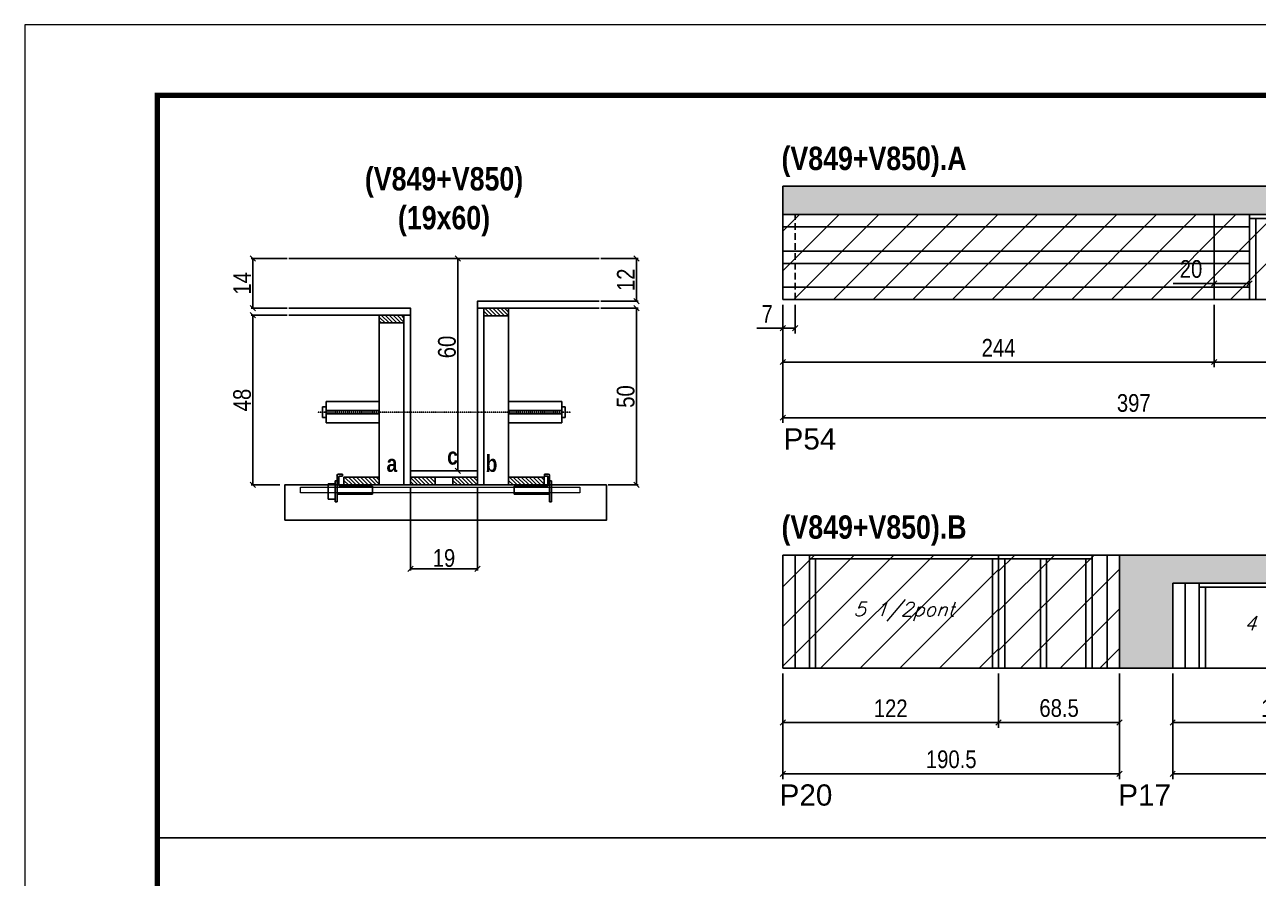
# Model space of a CAD drawing. Extents: x 3309 to 9590, y -2522 to 14608.
# Drawn here: x 3309 to 4007, y 7234 to 7716 of the extents above; entities that cross this region are included whole.
import ezdxf

# ---------------------------------------------------------------- set-up
doc = ezdxf.new("R2010")
doc.units = 0
doc.linetypes.add('DASHED', pattern=[0.75, 0.5, -0.25])
doc.linetypes.add('HIDDEN', pattern=[0.375, 0.25, -0.125])
for name, color, linetype in [('5', 5, 'Continuous'), ('barrote', 251, 'Continuous'), ('COTA', 241, 'Continuous'), ('detalhes', 4, 'Continuous'), ('NOMENCLATURA', 7, 'Continuous'), ('Painéis', 200, 'Continuous'), ('presilha', 1, 'Continuous'), ('SARR_2.2x10', 60, 'Continuous'), ('SARR_2.2x7', 40, 'Continuous'), ('SARR_3.5x7', 81, 'Continuous'), ('TENSOR', 3, 'Continuous'), ('texto', 7, 'Continuous')]:
    doc.layers.add(name, color=color, linetype=linetype)
for name, color, linetype, lineweight in [('CONCRETO', 251, 'Continuous', 25), ('Folhas', 255, 'Continuous', 9), ('Hachura', 251, 'Continuous', 9), ('SARRAFO DE PRESSAO', 251, 'DASHED', 9), ('SCO-___-LAJ', 2, 'Continuous', 0)]:
    doc.layers.add(name, color=color, linetype=linetype, lineweight=lineweight)
doc.styles.add('COTA TECNICA', font='techl___.ttf', dxfattribs={"height": 10})
doc.styles.add('COTA TECNICA 2X', font='techl___.ttf', dxfattribs={"height": 10})
doc.styles.add('Romans', font='romans.shx')
doc.styles.get("Standard").update_dxf_attribs({"font": 'arial.ttf'})
doc.styles.add('TECNICA', font='techb___.ttf', dxfattribs={"height": 10})
doc.dimstyles.new('PAINEL', dxfattribs={"dimtxt": 10, "dimasz": 3, "dimexe": 3, "dimexo": 3, "dimgap": 3, "dimtad": 1, "dimdec": 1, "dimzin": 12, "dimdsep": 46, "dimtxsty": 'COTA TECNICA', "dimblk1": 'OBLIQUE', "dimblk2": 'OBLIQUE', "dimsah": 1, "dimcen": 0.9, "dimclrd": 4, "dimclre": 4, "dimclrt": 240, "dimadec": 1, "dimazin": 3, "dimtfac": 1, "dimtdec": 1, "dimtmove": 0, "dimatfit": 3, "dimfxl": 1, "dimtolj": 1, "dimtzin": 12, "dimarcsym": 0})
doc.dimstyles.new('SECAO', dxfattribs={"dimscale": 0.333333, "dimtxt": 5, "dimasz": 9, "dimexe": 3, "dimexo": 3, "dimgap": 3, "dimtad": 1, "dimdec": 1, "dimlfac": 0.5, "dimzin": 12, "dimdsep": 46, "dimtxsty": 'COTA TECNICA 2X', "dimblk1": 'OBLIQUE', "dimblk2": 'OBLIQUE', "dimsah": 1, "dimcen": 0.9, "dimclrd": 4, "dimclre": 4, "dimclrt": 240, "dimadec": 1, "dimazin": 3, "dimtfac": 1, "dimtdec": 1, "dimtmove": 0, "dimatfit": 3, "dimfxl": 1, "dimtolj": 1, "dimtzin": 12, "dimarcsym": 0})
pattern_1 = [(135, (36763.051, -116056.026), (-1.122532015, -1.122532015), [])]

# ---------------------------------------------------------------- blocks, each defined once
blk = doc.blocks.new('9999999999')
at = {"layer": 'Folhas'}
blk.add_lwpolyline([(98138.98, 34190.21), (99623.98, 34190.21), (99623.98, 35240.21), (98138.98, 35240.21)], close=True, dxfattribs=at)
at = {"layer": 'Folhas', "color": 30, "const_width": 3}
blk.add_lwpolyline([(98213.98, 34230.21), (99583.98, 34230.21), (99583.98, 35200.21), (98213.98, 35200.21)], close=True, dxfattribs=at)
blk = doc.blocks.new('_Oblique')
at = {"color": 0, "linetype": 'ByBlock', "lineweight": -2}
blk.add_line((-0.5, -0.5), (0.5, 0.5), dxfattribs=at)
blk = doc.blocks.new('*D2213')
at = {"layer": 'COTA', "color": 4, "lineweight": -2, "transparency": 16777216}
for p, q in [((3527.51, 7455.14), (3527.51, 7407.67)), ((3565.51, 7455.14), (3565.51, 7407.67)), ((3565.51, 7408.67), (3527.51, 7408.67))]:
    blk.add_line(p, q, dxfattribs=at)
at = {"layer": 'Defpoints', "color": 0, "transparency": 16777216}
for p in [(3527.51, 7456.14), (3565.51, 7456.14), (3527.51, 7408.67)]:
    blk.add_point(p, dxfattribs=at)
at = {"layer": 'COTA', "color": 4, "lineweight": -2, "transparency": 16777216, "xscale": 3, "yscale": 3, "zscale": 3, "rotation": 180}
blk.add_blockref('_Oblique', (3527.51, 7408.67), dxfattribs=at)
at = {"layer": 'COTA', "color": 4, "lineweight": -2, "transparency": 16777216, "xscale": 3, "yscale": 3, "zscale": 3}
blk.add_blockref('_Oblique', (3565.51, 7408.67), dxfattribs=at)
at = {"layer": 'COTA', "color": 240, "transparency": 16777216, "insert": (3546.51, 7414.76), "char_height": 10, "attachment_point": 5, "style": 'COTA TECNICA 2X'}
blk.add_mtext('\\A1;19', dxfattribs=at)
blk = doc.blocks.new('PRESILHA METÁLICA 1')
at = {"layer": 'presilha'}
for p, q in [((12, 21), (8.6, 21)), ((12, 21), (12, 19.5)), ((0, 13), (6, 13)), ((0, 13), (0, 0)), ((6, 15.5), (7.5, 15.5)), ((6, -2.5), (6, 15.5)), ((6, 13), (6, 0)), ((7.5, 10.6), (7.5, 19.9)), ((7.5, 15.5), (7.5, -2.5)), ((9, 11.6), (9, 18.9)), ((12, 19.5), (9.6, 19.5)), ((37.5, 11), (9.6, 11)), ((37.5, 11), (37.5, 4.1)), ((6, 0), (0, 0)), ((37.5, 4.1), (7.5, 4.1)), ((7.5, -2.5), (6, -2.5))]:
    blk.add_line(p, q, dxfattribs=at)
for centre, radius, start, end in [((8.6, 19.9), 1.14, 90, 180), ((9.6, 18.9), 0.57, 90, 180), ((9.6, 11.6), 0.57, 180, 270)]:
    blk.add_arc(centre, radius, start, end, dxfattribs=at)
blk = doc.blocks.new('PRESILHA METÁLICA 2')
at = {"layer": 'presilha'}
for p, q in [((-5.2, 23.5), (-5.2, 22)), ((-5.2, 23.5), (-1.9, 23.5)), ((-5.2, 22), (-2.8, 22)), ((-2.2, 14.1), (-2.2, 21.4)), ((-0.8, 14.6), (-0.8, 22.4)), ((-30.8, 13.5), (-30.8, 6.6)), ((-30.8, 13.5), (-2.8, 13.5)), ((0.8, 18), (-0.8, 18)), ((-0.8, 18), (-0.8, 0)), ((0.8, 0), (0.8, 18)), ((-30.8, 6.6), (-0.8, 6.6)), ((-0.8, 0), (0.8, 0))]:
    blk.add_line(p, q, dxfattribs=at)
for centre, radius, start, end in [((-2.8, 21.4), 0.57, 0, 90), ((-1.9, 22.4), 1.14, 0, 90), ((-2.8, 14.1), 0.57, 270, 0)]:
    blk.add_arc(centre, radius, start, end, dxfattribs=at)
blk = doc.blocks.new('*D2214')
at = {"layer": 'COTA', "color": 4, "lineweight": -2, "transparency": 16777216}
for p, q in [((3457.81, 7552.14), (3437.47, 7552.14)), ((3438.47, 7552.14), (3438.47, 7456.14)), ((3453.7, 7456.14), (3437.47, 7456.14))]:
    blk.add_line(p, q, dxfattribs=at)
at = {"layer": 'Defpoints', "color": 0, "transparency": 16777216}
for p in [(3458.81, 7552.14), (3438.47, 7456.14), (3454.7, 7456.14)]:
    blk.add_point(p, dxfattribs=at)
at = {"layer": 'COTA', "color": 4, "lineweight": -2, "transparency": 16777216, "xscale": 3, "yscale": 3, "zscale": 3}
for p, rotation in [((3438.47, 7552.14), 90), ((3438.47, 7456.14), 270)]:
    blk.add_blockref('_Oblique', p, dxfattribs=dict(at, rotation=rotation))
at = {"layer": 'COTA', "color": 240, "transparency": 16777216, "insert": (3432.37, 7504.14), "char_height": 10, "attachment_point": 5, "rotation": 90, "style": 'COTA TECNICA 2X'}
blk.add_mtext('\\A1;48', dxfattribs=at)
blk = doc.blocks.new('*D2215')
at = {"layer": 'COTA', "color": 4, "lineweight": -2, "transparency": 16777216}
for p, q in [((3635.21, 7556.14), (3656.43, 7556.14)), ((3655.43, 7556.14), (3655.43, 7456.14)), ((3639.33, 7456.14), (3656.43, 7456.14))]:
    blk.add_line(p, q, dxfattribs=at)
at = {"layer": 'Defpoints', "color": 0, "transparency": 16777216}
for p in [(3634.21, 7556.14), (3638.33, 7456.14), (3655.43, 7456.14)]:
    blk.add_point(p, dxfattribs=at)
at = {"layer": 'COTA', "color": 4, "lineweight": -2, "transparency": 16777216, "xscale": 3, "yscale": 3, "zscale": 3}
for p, rotation in [((3655.43, 7556.14), 90), ((3655.43, 7456.14), 270)]:
    blk.add_blockref('_Oblique', p, dxfattribs=dict(at, rotation=rotation))
at = {"layer": 'COTA', "color": 240, "transparency": 16777216, "insert": (3649.32, 7506.14), "char_height": 10, "attachment_point": 5, "rotation": 90, "style": 'COTA TECNICA 2X'}
blk.add_mtext('\\A1;50', dxfattribs=at)
blk = doc.blocks.new('*D2216')
at = {"layer": 'COTA', "color": 4, "lineweight": -2, "transparency": 16777216}
for p, q in [((3564.51, 7584.14), (3553.34, 7584.14)), ((3554.34, 7464.14), (3554.34, 7584.14)), ((3564.51, 7464.14), (3553.34, 7464.14))]:
    blk.add_line(p, q, dxfattribs=at)
at = {"layer": 'Defpoints', "color": 0, "transparency": 16777216}
for p in [(3554.34, 7584.14), (3565.51, 7584.14), (3565.51, 7464.14)]:
    blk.add_point(p, dxfattribs=at)
at = {"layer": 'COTA', "color": 4, "lineweight": -2, "transparency": 16777216, "xscale": 3, "yscale": 3, "zscale": 3}
for p, rotation in [((3554.34, 7584.14), 90), ((3554.34, 7464.14), 270)]:
    blk.add_blockref('_Oblique', p, dxfattribs=dict(at, rotation=rotation))
at = {"layer": 'COTA', "color": 240, "transparency": 16777216, "insert": (3548.23, 7534.14), "char_height": 10, "attachment_point": 5, "rotation": 90, "style": 'COTA TECNICA 2X'}
blk.add_mtext('\\A1;60', dxfattribs=at)
blk = doc.blocks.new('*D2217')
at = {"layer": 'COTA', "color": 4, "lineweight": -2, "transparency": 16777216}
for p, q in [((3635.21, 7584.14), (3656.43, 7584.14)), ((3655.43, 7560.14), (3655.43, 7584.14)), ((3635.21, 7560.14), (3656.43, 7560.14))]:
    blk.add_line(p, q, dxfattribs=at)
at = {"layer": 'Defpoints', "color": 0, "transparency": 16777216}
for p in [(3634.21, 7584.14), (3655.43, 7584.14), (3634.21, 7560.14)]:
    blk.add_point(p, dxfattribs=at)
at = {"layer": 'COTA', "color": 4, "lineweight": -2, "transparency": 16777216, "xscale": 3, "yscale": 3, "zscale": 3}
for p, rotation in [((3655.43, 7584.14), 90), ((3655.43, 7560.14), 270)]:
    blk.add_blockref('_Oblique', p, dxfattribs=dict(at, rotation=rotation))
at = {"layer": 'COTA', "color": 240, "transparency": 16777216, "insert": (3649.37, 7572.14), "char_height": 10, "attachment_point": 5, "rotation": 90, "style": 'COTA TECNICA 2X'}
blk.add_mtext('\\A1;12', dxfattribs=at)
blk = doc.blocks.new('*D2218')
at = {"layer": 'COTA', "color": 4, "lineweight": -2, "transparency": 16777216}
for p, q in [((3457.81, 7584.14), (3437.47, 7584.14)), ((3438.47, 7556.14), (3438.47, 7584.14)), ((3457.81, 7556.14), (3437.47, 7556.14))]:
    blk.add_line(p, q, dxfattribs=at)
at = {"layer": 'Defpoints', "color": 0, "transparency": 16777216}
for p in [(3438.47, 7584.14), (3458.81, 7584.14), (3458.81, 7556.14)]:
    blk.add_point(p, dxfattribs=at)
at = {"layer": 'COTA', "color": 4, "lineweight": -2, "transparency": 16777216, "xscale": 3, "yscale": 3, "zscale": 3}
for p, rotation in [((3438.47, 7584.14), 90), ((3438.47, 7556.14), 270)]:
    blk.add_blockref('_Oblique', p, dxfattribs=dict(at, rotation=rotation))
at = {"layer": 'COTA', "color": 240, "transparency": 16777216, "insert": (3432.39, 7570.14), "char_height": 10, "attachment_point": 5, "rotation": 90, "style": 'COTA TECNICA 2X'}
blk.add_mtext('\\A1;14', dxfattribs=at)
blk = doc.blocks.new('*D2219')
at = {"layer": 'COTA', "color": 4, "linetype": 'ByBlock', "lineweight": -2, "transparency": 16777216}
for p, q in [((3738.17, 7558.02), (3738.17, 7522.65)), ((3982.17, 7558.02), (3982.17, 7522.65)), ((3982.17, 7525.65), (3738.17, 7525.65))]:
    blk.add_line(p, q, dxfattribs=at)
at = {"layer": 'Defpoints', "color": 0, "linetype": 'ByBlock', "transparency": 16777216}
for p in [(3738.17, 7561.02), (3982.17, 7561.02), (3738.17, 7525.65)]:
    blk.add_point(p, dxfattribs=at)
at = {"layer": 'COTA', "color": 4, "linetype": 'ByBlock', "lineweight": -2, "transparency": 16777216, "xscale": 3, "yscale": 3, "zscale": 3, "rotation": 180}
blk.add_blockref('_Oblique', (3738.17, 7525.65), dxfattribs=at)
at = {"layer": 'COTA', "color": 4, "linetype": 'ByBlock', "lineweight": -2, "transparency": 16777216, "xscale": 3, "yscale": 3, "zscale": 3}
blk.add_blockref('_Oblique', (3982.17, 7525.65), dxfattribs=at)
at = {"layer": 'COTA', "color": 240, "linetype": 'ByBlock', "transparency": 16777216, "insert": (3860.17, 7533.72), "char_height": 10, "attachment_point": 5, "style": 'COTA TECNICA'}
blk.add_mtext('\\A1;244', dxfattribs=at)
blk = doc.blocks.new('*D2221')
at = {"layer": 'COTA', "color": 4, "linetype": 'ByBlock', "lineweight": -2, "transparency": 16777216}
for p, q in [((3738.17, 7558.02), (3738.17, 7491.17)), ((4135.17, 7558.02), (4135.17, 7491.17)), ((4135.17, 7494.17), (3738.17, 7494.17))]:
    blk.add_line(p, q, dxfattribs=at)
at = {"layer": 'Defpoints', "color": 0, "linetype": 'ByBlock', "transparency": 16777216}
for p in [(3738.17, 7561.02), (4135.17, 7561.02), (3738.17, 7494.17)]:
    blk.add_point(p, dxfattribs=at)
at = {"layer": 'COTA', "color": 4, "linetype": 'ByBlock', "lineweight": -2, "transparency": 16777216, "xscale": 3, "yscale": 3, "zscale": 3, "rotation": 180}
blk.add_blockref('_Oblique', (3738.17, 7494.17), dxfattribs=at)
at = {"layer": 'COTA', "color": 4, "linetype": 'ByBlock', "lineweight": -2, "transparency": 16777216, "xscale": 3, "yscale": 3, "zscale": 3}
blk.add_blockref('_Oblique', (4135.17, 7494.17), dxfattribs=at)
at = {"layer": 'COTA', "color": 240, "linetype": 'ByBlock', "transparency": 16777216, "insert": (3936.67, 7502.42), "char_height": 10, "attachment_point": 5, "style": 'COTA TECNICA'}
blk.add_mtext('\\A1;397', dxfattribs=at)
blk = doc.blocks.new('*D2220')
at = {"layer": 'COTA', "color": 4, "lineweight": -2, "transparency": 16777216}
for p, q in [((3982.17, 7558.02), (3982.17, 7522.65)), ((4135.17, 7558.02), (4135.17, 7522.65)), ((3982.17, 7525.65), (4135.17, 7525.65))]:
    blk.add_line(p, q, dxfattribs=at)
at = {"layer": 'Defpoints', "color": 0, "transparency": 16777216}
for p in [(3982.17, 7561.02, 0), (4135.17, 7561.02, 0), (4135.17, 7525.65)]:
    blk.add_point(p, dxfattribs=at)
at = {"layer": 'COTA', "color": 4, "lineweight": -2, "transparency": 16777216, "xscale": 3, "yscale": 3, "zscale": 3, "rotation": 180}
blk.add_blockref('_Oblique', (3982.17, 7525.65), dxfattribs=at)
at = {"layer": 'COTA', "color": 4, "lineweight": -2, "transparency": 16777216, "xscale": 3, "yscale": 3, "zscale": 3}
blk.add_blockref('_Oblique', (4135.17, 7525.65), dxfattribs=at)
at = {"layer": 'COTA', "color": 240, "transparency": 16777216, "insert": (4058.67, 7533.87), "char_height": 10, "attachment_point": 5, "style": 'COTA TECNICA'}
blk.add_mtext('\\A1;153', dxfattribs=at)
blk = doc.blocks.new('*D2222')
at = {"layer": 'COTA', "color": 4, "lineweight": -2, "transparency": 16777216}
for p, q in [((3738.17, 7558.02), (3738.17, 7541.75)), ((3745.17, 7558.02), (3745.17, 7541.75)), ((3738.17, 7544.75), (3723.44, 7544.75)), ((3745.17, 7544.75), (3738.17, 7544.75))]:
    blk.add_line(p, q, dxfattribs=at)
at = {"layer": 'Defpoints', "color": 0, "transparency": 16777216}
for p in [(3738.17, 7561.02, 0), (3745.17, 7561.02, 0), (3738.17, 7544.75)]:
    blk.add_point(p, dxfattribs=at)
at = {"layer": 'COTA', "color": 4, "lineweight": -2, "transparency": 16777216, "xscale": 3, "yscale": 3, "zscale": 3, "rotation": 180}
blk.add_blockref('_Oblique', (3738.17, 7544.75), dxfattribs=at)
at = {"layer": 'COTA', "color": 4, "lineweight": -2, "transparency": 16777216, "xscale": 3, "yscale": 3, "zscale": 3}
blk.add_blockref('_Oblique', (3745.17, 7544.75), dxfattribs=at)
at = {"layer": 'COTA', "color": 240, "transparency": 16777216, "insert": (3729.3, 7552.82), "char_height": 10, "attachment_point": 5, "style": 'COTA TECNICA'}
blk.add_mtext('\\A1;7', dxfattribs=at)
blk = doc.blocks.new('*D2223')
at = {"layer": 'COTA', "color": 4, "lineweight": -2, "transparency": 16777216}
for p, q in [((3982.17, 7571.02), (3982.17, 7573.09)), ((4002.17, 7571.02), (4002.17, 7573.09)), ((3982.17, 7570.09), (3958.96, 7570.09)), ((4002.17, 7570.09), (3982.17, 7570.09))]:
    blk.add_line(p, q, dxfattribs=at)
at = {"layer": 'Defpoints', "color": 0, "transparency": 16777216}
for p in [(3982.17, 7570.09), (3982.17, 7568.02, 0), (4002.17, 7568.02, 0)]:
    blk.add_point(p, dxfattribs=at)
at = {"layer": 'COTA', "color": 4, "lineweight": -2, "transparency": 16777216, "xscale": 3, "yscale": 3, "zscale": 3, "rotation": 180}
blk.add_blockref('_Oblique', (3982.17, 7570.09), dxfattribs=at)
at = {"layer": 'COTA', "color": 4, "lineweight": -2, "transparency": 16777216, "xscale": 3, "yscale": 3, "zscale": 3}
blk.add_blockref('_Oblique', (4002.17, 7570.09), dxfattribs=at)
at = {"layer": 'COTA', "color": 240, "transparency": 16777216, "insert": (3969.06, 7578.19), "char_height": 10, "attachment_point": 5, "style": 'COTA TECNICA'}
blk.add_mtext('\\A1;20', dxfattribs=at)
blk = doc.blocks.new('*D2231')
at = {"layer": 'COTA', "color": 4, "linetype": 'ByBlock', "lineweight": -2, "transparency": 16777216}
for p, q in [((3860.17, 7349.51), (3860.17, 7318.77)), ((3928.67, 7349.51), (3928.67, 7318.77)), ((3928.67, 7321.77), (3860.17, 7321.77))]:
    blk.add_line(p, q, dxfattribs=at)
at = {"layer": 'Defpoints', "color": 0, "linetype": 'ByBlock', "transparency": 16777216}
for p in [(3860.17, 7352.51), (3928.67, 7352.51), (3860.17, 7321.77)]:
    blk.add_point(p, dxfattribs=at)
at = {"layer": 'COTA', "color": 4, "linetype": 'ByBlock', "lineweight": -2, "transparency": 16777216, "xscale": 3, "yscale": 3, "zscale": 3, "rotation": 180}
blk.add_blockref('_Oblique', (3860.17, 7321.77), dxfattribs=at)
at = {"layer": 'COTA', "color": 4, "linetype": 'ByBlock', "lineweight": -2, "transparency": 16777216, "xscale": 3, "yscale": 3, "zscale": 3}
blk.add_blockref('_Oblique', (3928.67, 7321.77), dxfattribs=at)
at = {"layer": 'COTA', "color": 240, "linetype": 'ByBlock', "transparency": 16777216, "insert": (3894.42, 7329.9), "char_height": 10, "attachment_point": 5, "style": 'COTA TECNICA'}
blk.add_mtext('\\A1;68.5', dxfattribs=at)
blk = doc.blocks.new('*D2232')
at = {"layer": 'COTA', "color": 4, "linetype": 'ByBlock', "lineweight": -2, "transparency": 16777216}
for p, q in [((3738.17, 7349.51), (3738.17, 7318.77)), ((3860.17, 7349.51), (3860.17, 7318.77)), ((3860.17, 7321.77), (3738.17, 7321.77))]:
    blk.add_line(p, q, dxfattribs=at)
at = {"layer": 'Defpoints', "color": 0, "linetype": 'ByBlock', "transparency": 16777216}
for p in [(3738.17, 7352.51), (3860.17, 7352.51), (3738.17, 7321.77)]:
    blk.add_point(p, dxfattribs=at)
at = {"layer": 'COTA', "color": 4, "linetype": 'ByBlock', "lineweight": -2, "transparency": 16777216, "xscale": 3, "yscale": 3, "zscale": 3, "rotation": 180}
blk.add_blockref('_Oblique', (3738.17, 7321.77), dxfattribs=at)
at = {"layer": 'COTA', "color": 4, "linetype": 'ByBlock', "lineweight": -2, "transparency": 16777216, "xscale": 3, "yscale": 3, "zscale": 3}
blk.add_blockref('_Oblique', (3860.17, 7321.77), dxfattribs=at)
at = {"layer": 'COTA', "color": 240, "linetype": 'ByBlock', "transparency": 16777216, "insert": (3799.17, 7329.83), "char_height": 10, "attachment_point": 5, "style": 'COTA TECNICA'}
blk.add_mtext('\\A1;122', dxfattribs=at)
blk = doc.blocks.new('*D2234')
at = {"layer": 'COTA', "color": 4, "linetype": 'ByBlock', "lineweight": -2, "transparency": 16777216}
for p, q in [((3738.17, 7349.51), (3738.17, 7289.8)), ((3928.67, 7349.51), (3928.67, 7289.8)), ((3928.67, 7292.8), (3738.17, 7292.8))]:
    blk.add_line(p, q, dxfattribs=at)
at = {"layer": 'Defpoints', "color": 0, "linetype": 'ByBlock', "transparency": 16777216}
for p in [(3738.17, 7352.51), (3928.67, 7352.51), (3738.17, 7292.8)]:
    blk.add_point(p, dxfattribs=at)
at = {"layer": 'COTA', "color": 4, "linetype": 'ByBlock', "lineweight": -2, "transparency": 16777216, "xscale": 3, "yscale": 3, "zscale": 3, "rotation": 180}
blk.add_blockref('_Oblique', (3738.17, 7292.8), dxfattribs=at)
at = {"layer": 'COTA', "color": 4, "linetype": 'ByBlock', "lineweight": -2, "transparency": 16777216, "xscale": 3, "yscale": 3, "zscale": 3}
blk.add_blockref('_Oblique', (3928.67, 7292.8), dxfattribs=at)
at = {"layer": 'COTA', "color": 240, "linetype": 'ByBlock', "transparency": 16777216, "insert": (3833.42, 7300.94), "char_height": 10, "attachment_point": 5, "style": 'COTA TECNICA'}
blk.add_mtext('\\A1;190.5', dxfattribs=at)
blk = doc.blocks.new('*D2235')
at = {"layer": 'COTA', "color": 4, "lineweight": -2, "transparency": 16777216}
for p, q in [((3958.67, 7349.51), (3958.67, 7318.77)), ((4077.67, 7349.51), (4077.67, 7318.77)), ((3958.67, 7321.77), (4077.67, 7321.77))]:
    blk.add_line(p, q, dxfattribs=at)
at = {"layer": 'Defpoints', "color": 0, "transparency": 16777216}
for p in [(3958.67, 7352.51, 0), (4077.67, 7352.51, 0), (4077.67, 7321.77)]:
    blk.add_point(p, dxfattribs=at)
at = {"layer": 'COTA', "color": 4, "lineweight": -2, "transparency": 16777216, "xscale": 3, "yscale": 3, "zscale": 3, "rotation": 180}
blk.add_blockref('_Oblique', (3958.67, 7321.77), dxfattribs=at)
at = {"layer": 'COTA', "color": 4, "lineweight": -2, "transparency": 16777216, "xscale": 3, "yscale": 3, "zscale": 3}
blk.add_blockref('_Oblique', (4077.67, 7321.77), dxfattribs=at)
at = {"layer": 'COTA', "color": 240, "transparency": 16777216, "insert": (4018.17, 7329.86), "char_height": 10, "attachment_point": 5, "style": 'COTA TECNICA'}
blk.add_mtext('\\A1;119', dxfattribs=at)
blk = doc.blocks.new('*D2233')
at = {"layer": 'COTA', "color": 4, "lineweight": -2, "transparency": 16777216}
for p, q in [((3958.67, 7349.51), (3958.67, 7289.8)), ((4321.67, 7349.51), (4321.67, 7289.8)), ((3958.67, 7292.8), (4321.67, 7292.8))]:
    blk.add_line(p, q, dxfattribs=at)
at = {"layer": 'Defpoints', "color": 0, "transparency": 16777216}
for p in [(3958.67, 7352.51), (4321.67, 7352.51, 0), (4321.67, 7292.8)]:
    blk.add_point(p, dxfattribs=at)
at = {"layer": 'COTA', "color": 4, "lineweight": -2, "transparency": 16777216, "xscale": 3, "yscale": 3, "zscale": 3, "rotation": 180}
blk.add_blockref('_Oblique', (3958.67, 7292.8), dxfattribs=at)
at = {"layer": 'COTA', "color": 4, "lineweight": -2, "transparency": 16777216, "xscale": 3, "yscale": 3, "zscale": 3}
blk.add_blockref('_Oblique', (4321.67, 7292.8), dxfattribs=at)
at = {"layer": 'COTA', "color": 240, "transparency": 16777216, "insert": (4140.17, 7301.02), "char_height": 10, "attachment_point": 5, "style": 'COTA TECNICA'}
blk.add_mtext('\\A1;363', dxfattribs=at)

msp = doc.modelspace()

# ---------------------------------------------------------------- hatches: boundary and pattern name
at = {"layer": 'COTA'}
h = msp.add_hatch(dxfattribs=at)
h.set_pattern_fill('AR-CONC', color=256, scale=0.03)
h.paths.add_polyline_path([(4165.17, 7609.02), (4636.67, 7609.02), (4636.67, 7625.02), (3738.17, 7625.02), (3738.17, 7609.02), (4135.17, 7609.02), (4135.17, 7561.02), (4165.17, 7561.02)])
h = msp.add_hatch(dxfattribs=at)
h.set_pattern_fill('AR-CONC', color=256, scale=0.03)
h.paths.add_polyline_path([(4321.67, 7416.51), (3928.67, 7416.51), (3928.67, 7352.51), (3958.67, 7352.51), (3958.67, 7400.51), (4321.67, 7400.51)])
at = {"layer": 'Hachura', "linetype": 'ByBlock'}
h = msp.add_hatch(dxfattribs=at)
h.set_pattern_fill('ANSI31', color=256, scale=5)
h.paths.add_polyline_path([(3738.17, 7609.02), (3738.17, 7561.02), (3982.17, 7561.02), (3982.17, 7609.02)])
h.paths.add_polyline_path([(3982.17, 7609.02), (3982.17, 7561.02), (4135.17, 7561.02), (4135.17, 7609.02)])
h = msp.add_hatch(dxfattribs=at)
h.set_pattern_fill('ANSI31', color=256, scale=5)
h.set_pattern_definition([(45, (-1598.5, -1148.575), (-11.22532, 11.22532), [])])
h.paths.add_polyline_path([(3860.17, 7352.51), (3860.17, 7416.51), (3738.17, 7416.51), (3738.17, 7352.51)])
h = msp.add_hatch(dxfattribs=at)
h.set_pattern_fill('ANSI31', color=256, scale=5)
h.paths.add_polyline_path([(3928.67, 7352.51), (3928.67, 7416.51), (3860.17, 7416.51), (3860.17, 7352.51)])
at = {"layer": 'SARR_2.2x10'}
h = msp.add_hatch(dxfattribs=at)
h.set_pattern_fill('ANSI31', color=256, scale=0.5, angle=90)
h.set_pattern_definition([(135, (36683.451, -116056.026), (-1.122532015, -1.122532015), [])])
h.paths.add_polyline_path([(3489.91, 7460.54), (3489.91, 7456.14), (3509.91, 7456.14), (3509.91, 7460.54)])
h = msp.add_hatch(dxfattribs=at)
h.set_pattern_fill('ANSI31', color=256, scale=0.5, angle=90)
h.set_pattern_definition([(135, (36776.651, -116056.026), (-1.122532015, -1.122532015), [])])
h.paths.add_polyline_path([(3583.11, 7460.54), (3583.11, 7456.14), (3603.11, 7456.14), (3603.11, 7460.54)])
at = {"layer": 'SARR_2.2x7'}
h = msp.add_hatch(dxfattribs=at)
h.set_pattern_fill('ANSI31', color=256, scale=0.5, angle=90)
h.set_pattern_definition([(135, (36697.451, -115964.426), (-1.122532015, -1.122532015), [])])
h.paths.add_polyline_path([(3523.91, 7552.14), (3523.91, 7547.74), (3509.91, 7547.74), (3509.91, 7552.14)])
h = msp.add_hatch(dxfattribs=at)
h.set_pattern_fill('ANSI31', color=256, scale=0.5, angle=90)
h.set_pattern_definition([(135, (36677.451, -115960.426), (-1.122532015, -1.122532015), [])])
h.paths.add_polyline_path([(3569.11, 7556.14), (3569.11, 7551.74), (3583.11, 7551.74), (3583.11, 7556.14)])
h = msp.add_hatch(dxfattribs=at)
h.set_pattern_fill('ANSI31', color=256, scale=0.5, angle=90)
h.set_pattern_definition(pattern_1)
h.paths.add_polyline_path([(3541.51, 7456.14), (3541.51, 7460.54), (3527.51, 7460.54), (3527.51, 7456.14)])
h = msp.add_hatch(dxfattribs=at)
h.set_pattern_fill('ANSI31', color=256, scale=0.5, angle=90)
h.set_pattern_definition(pattern_1)
h.paths.add_polyline_path([(3551.51, 7460.54), (3551.51, 7456.14), (3565.51, 7456.14), (3565.51, 7460.54)])

# ---------------------------------------------------------------- linework, layer by layer
at = {"ltscale": 3}
for p, q in [((3479.91, 7503.31), (3479.91, 7491.31)), ((3479.91, 7503.31), (3509.91, 7503.31)), ((3613.11, 7503.31), (3583.11, 7503.31)), ((3613.11, 7503.31), (3613.11, 7491.31)), ((3477.91, 7500.31), (3477.91, 7494.31)), ((3479.91, 7500.31), (3477.91, 7500.31)), ((3479.91, 7494.31), (3477.91, 7494.31)), ((3509.91, 7498.31), (3479.91, 7498.31)), ((3509.91, 7496.31), (3479.91, 7496.31)), ((3583.11, 7498.31), (3613.11, 7498.31)), ((3583.11, 7496.31), (3613.11, 7496.31)), ((3615.11, 7500.31), (3613.11, 7500.31)), ((3613.11, 7494.31), (3615.11, 7494.31)), ((3615.11, 7500.31), (3615.11, 7494.31)), ((3479.91, 7491.31), (3509.91, 7491.31)), ((3613.11, 7491.31), (3583.11, 7491.31))]:
    msp.add_line(p, q, dxfattribs=at)
at = {"layer": 'barrote'}
msp.add_lwpolyline([(3456.46, 7436.14), (3638.37, 7436.14), (3638.37, 7456.14), (3456.46, 7456.14)], close=True, dxfattribs=at)
at = {"layer": 'CONCRETO', "linetype": 'Continuous'}
msp.add_line((3634.21, 7584.14), (3458.81, 7584.14), dxfattribs=at)
at = {"layer": 'COTA'}
for p, q in [((3738.17, 7609.02, 0), (3738.17, 7625.02, 0)), ((3738.17, 7625.02, 0), (4636.67, 7625.02, 0)), ((3928.67, 7416.51, 0), (4321.67, 7416.51, 0)), ((3928.67, 7352.51, 0), (3958.67, 7352.51, 0)), ((3384.37, 7256.56), (4754.37, 7256.56))]:
    msp.add_line(p, q, dxfattribs=at)
at = {"layer": 'detalhes', "color": 250}
msp.add_line((3456.46, 7436.14), (3456.46, 7456.14), dxfattribs=at)
at = {"layer": 'Painéis', "linetype": 'ByBlock'}
for p, q in [((4135.17, 7609.02, 0), (3738.17, 7609.02, 0)), ((3738.17, 7561.02, 0), (3738.17, 7609.02, 0)), ((3982.17, 7561.02, 0), (3982.17, 7609.02, 0)), ((4135.17, 7561.02, 0), (3738.17, 7561.02, 0)), ((3928.67, 7416.51, 0), (3738.17, 7416.51, 0)), ((3738.17, 7352.51, 0), (3738.17, 7416.51, 0)), ((3860.17, 7352.51, 0), (3860.17, 7416.51, 0)), ((3928.67, 7352.51, 0), (3928.67, 7416.51, 0)), ((3958.67, 7352.51, 0), (3958.67, 7400.51, 0)), ((3958.67, 7400.51, 0), (4321.67, 7400.51, 0)), ((3928.67, 7352.51, 0), (3738.17, 7352.51, 0)), ((3958.67, 7352.51, 0), (4321.67, 7352.51, 0))]:
    msp.add_line(p, q, dxfattribs=at)
at = {"layer": 'Painéis', "linetype": 'Continuous', "elevation": 0}
for points in [[(3634.21, 7556.14), (3565.51, 7556.14), (3565.51, 7560.14), (3634.21, 7560.14)], [(3458.81, 7552.14), (3527.51, 7552.14), (3527.51, 7556.14), (3458.81, 7556.14)]]:
    msp.add_lwpolyline(points, dxfattribs=at)
at = {"layer": 'Painéis', "linetype": 'Continuous'}
for points in [[(3523.91, 7456.14), (3523.91, 7552.14), (3527.51, 7552.14), (3527.51, 7456.14)], [(3569.11, 7456.14), (3569.11, 7556.14), (3565.51, 7556.14), (3565.51, 7456.14)], [(3565.51, 7464.14), (3527.51, 7464.14), (3527.51, 7460.54), (3565.51, 7460.54)]]:
    msp.add_lwpolyline(points, close=True, dxfattribs=at)
at = {"layer": 'SARR_2.2x10'}
for points in [[(3489.91, 7460.54), (3509.91, 7460.54), (3509.91, 7456.14), (3489.91, 7456.14)], [(3583.11, 7460.54), (3603.11, 7460.54), (3603.11, 7456.14), (3583.11, 7456.14)]]:
    msp.add_lwpolyline(points, close=True, dxfattribs=at)
at = {"layer": 'SARR_2.2x7', "linetype": 'HIDDEN', "ltscale": 15}
msp.add_line((3745.17, 7561.02, 0), (3745.17, 7609.02, 0), dxfattribs=at)
at = {"layer": 'SARR_2.2x7', "linetype": 'Continuous'}
for p, q in [((4120.17, 7606.82, 0), (4002.17, 7606.82, 0)), ((3982.17, 7602.02, 0), (3738.17, 7602.02, 0)), ((3982.17, 7602.02, 0), (4002.17, 7602.02, 0)), ((3982.17, 7588.35, 0), (3738.17, 7588.35, 0)), ((3982.17, 7588.35, 0), (4002.17, 7588.35, 0)), ((3982.17, 7581.35, 0), (3738.17, 7581.35, 0)), ((3982.17, 7581.35, 0), (4002.17, 7581.35, 0)), ((3982.17, 7568.02, 0), (3738.17, 7568.02, 0)), ((3982.17, 7568.02, 0), (4002.17, 7568.02, 0)), ((3745.17, 7352.51, 0), (3745.17, 7416.51, 0)), ((3860.17, 7414.31, 0), (3753.17, 7414.31, 0)), ((3913.1, 7414.31, 0), (3860.17, 7414.31, 0)), ((3921.67, 7352.51, 0), (3921.67, 7416.51, 0)), ((3965.67, 7352.51, 0), (3965.67, 7400.51, 0)), ((4077.67, 7398.31, 0), (3973.67, 7398.31, 0))]:
    msp.add_line(p, q, dxfattribs=at)
at = {"layer": 'SARR_2.2x7', "elevation": 0}
for points in [[(3509.91, 7552.14), (3523.91, 7552.14), (3523.91, 7547.74), (3509.91, 7547.74)], [(3583.11, 7556.14), (3569.11, 7556.14), (3569.11, 7551.74), (3583.11, 7551.74)]]:
    msp.add_lwpolyline(points, close=True, dxfattribs=at)
at = {"layer": 'SARR_2.2x7'}
for points in [[(3527.51, 7460.54), (3541.51, 7460.54), (3541.51, 7456.14), (3527.51, 7456.14)], [(3565.51, 7460.54), (3551.51, 7460.54), (3551.51, 7456.14), (3565.51, 7456.14)]]:
    msp.add_lwpolyline(points, close=True, dxfattribs=at)
at = {"layer": 'SARR_3.5x7'}
for p, q in [((4002.17, 7561.02, 0), (4002.17, 7609.02, 0)), ((4005.67, 7606.82, 0), (4005.67, 7561.02, 0)), ((3753.17, 7416.51, 0), (3753.17, 7352.51, 0)), ((3756.67, 7414.31, 0), (3756.67, 7352.51, 0)), ((3856.67, 7414.31, 0), (3856.67, 7352.51, 0)), ((3860.17, 7414.31, 0), (3860.17, 7352.51, 0)), ((3863.67, 7414.31, 0), (3863.67, 7352.51, 0)), ((3883.84, 7414.31, 0), (3883.84, 7352.51, 0)), ((3887.34, 7414.31, 0), (3887.34, 7352.51, 0)), ((3909.6, 7414.31, 0), (3909.6, 7352.51, 0)), ((3913.1, 7416.51, 0), (3913.1, 7352.51, 0)), ((3973.67, 7400.51, 0), (3973.67, 7352.51, 0)), ((3977.17, 7398.31, 0), (3977.17, 7352.51, 0))]:
    msp.add_line(p, q, dxfattribs=at)
for points in [[(3569.11, 7551.74), (3583.11, 7551.74), (3583.11, 7456.14), (3569.11, 7456.14)], [(3523.91, 7547.74), (3509.91, 7547.74), (3509.91, 7456.14), (3523.91, 7456.14)]]:
    msp.add_lwpolyline(points, close=True, dxfattribs=at)
at = {"layer": 'SCO-___-LAJ', "color": 1}
msp.add_lwpolyline([(3465.46, 7454.81), (3623.29, 7454.81), (3623.29, 7451.61), (3465.46, 7451.61)], close=True, dxfattribs=at)
at = {"layer": 'TENSOR', "linetype": 'HIDDEN', "ltscale": 0.5}
msp.add_line((3474.91, 7497.31), (3618.42, 7497.31), dxfattribs=at)

# ---------------------------------------------------------------- block references
at = {"layer": 'presilha', "xscale": 0.6666666666666666, "yscale": 0.6666666666666666, "zscale": 0.6666666666666666}
for name, p in [('PRESILHA METÁLICA 1', (3481.04, 7448.18)), ('PRESILHA METÁLICA 2', (3606.79, 7446.51))]:
    msp.add_blockref(name, p, dxfattribs=at)
at = {"layer": 'SARRAFO DE PRESSAO', "color": 6, "linetype": 'ByBlock'}
msp.add_blockref('9999999999', (-94829.61, -27523.8), dxfattribs=at)

# ---------------------------------------------------------------- texts
at = {"layer": '5', "linetype": 'Continuous'}
for s, p in [('P54', (3738.61, 7476.16, 0)), ('P20', (3736.37, 7274.79, 0)), ('P17', (3927.91, 7274.79, 0))]:
    msp.add_text(s, height=12, rotation=0.00004, dxfattribs=at).set_placement(p)
at = {"layer": 'detalhes', "style": 'TECNICA'}
for s, p in [('c', (3548.33, 7467.62)), ('b', (3570.01, 7463.49)), ('a', (3514.04, 7463.51))]:
    msp.add_text(s, height=9.6, dxfattribs=at).set_placement(p)
at = {"layer": 'NOMENCLATURA', "style": 'TECNICA'}
for s, p in [('(V849+V850).A', (3737.45, 7634.2, 0)), ('(V849+V850).B', (3737.45, 7425.7, 0))]:
    msp.add_text(s, height=13.2, dxfattribs=at).set_placement(p)
at = {"layer": 'NOMENCLATURA', "insert": (3546.55, 7635.84), "char_height": 13.2, "attachment_point": 2, "style": 'TECNICA'}
msp.add_mtext_dynamic_manual_height_columns('(V849+V850)\\P(19x60)', width=300.2766, gutter_width=1, heights=[0], dxfattribs=at)
at = {"layer": 'texto', "color": 2, "char_height": 8, "attachment_point": 5, "style": 'Romans'}
for s, insert in [('{\\Q19;\\C256;5 1/2pont}', (3806.67, 7384.51, 0)), ('{\\Q19;\\C256;4 1/2pont}', (4027.67, 7376.51, 0))]:
    msp.add_mtext(s, dxfattribs=dict(at, insert=insert))

# ---------------------------------------------------------------- dimensions: what is measured, and where the dimension line sits
at = {"layer": 'COTA'}
for base, p1, p2, picture, middle in [((3438.47, 7584.14), (3458.81, 7556.14), (3458.81, 7584.14), '*D2218', (3432.39, 7570.14)), ((3655.43, 7584.14), (3634.21, 7560.14), (3634.21, 7584.14), '*D2217', (3649.37, 7572.14)), ((3655.43, 7456.14, 0), (3634.21, 7556.14), (3638.33, 7456.14, 0), '*D2215', (3649.32, 7506.14, 0)), ((3438.47, 7456.14, 0), (3458.81, 7552.14), (3454.7, 7456.14, 0), '*D2214', (3432.37, 7504.14, 0))]:
    dim = msp.add_linear_dim(base=base, p1=p1, p2=p2, angle=90, dimstyle='SECAO', dxfattribs=at)
    dim.commit()
    dim.dimension.update_dxf_attribs({"geometry": picture, "text_midpoint": middle})
for base, p1, p2, angle, picture, middle in [((3554.34, 7584.14), (3565.51, 7464.14), (3565.51, 7584.14), 90, '*D2216', (3554.34, 7534.14)), ((3527.51, 7408.67), (3565.51, 7456.14), (3527.51, 7456.14), 180, '*D2213', (3546.51, 7408.67))]:
    dim = msp.add_linear_dim(base=base, p1=p1, p2=p2, angle=angle, dimstyle='SECAO', dxfattribs=at)
    dim.commit()
    dim.dimension.update_dxf_attribs({"geometry": picture, "text_midpoint": middle, "dimtype": 160})
for base, p1, p2, picture, middle in [((3982.17, 7570.09), (4002.17, 7568.02, 0), (3982.17, 7568.02, 0), '*D2223', (3969.06, 7578.19)), ((3738.17, 7544.75), (3745.17, 7561.02, 0), (3738.17, 7561.02, 0), '*D2222', (3729.3, 7552.82)), ((4135.17, 7525.65, 0), (3982.17, 7561.02, 0), (4135.17, 7561.02, 0), '*D2220', (4058.67, 7533.87, 0)), ((4077.67, 7321.77, 0), (3958.67, 7352.51, 0), (4077.67, 7352.51, 0), '*D2235', (4018.17, 7329.86, 0)), ((4321.67, 7292.8, 0), (3958.67, 7352.51, 0), (4321.67, 7352.51, 0), '*D2233', (4140.17, 7301.02, 0))]:
    dim = msp.add_linear_dim(base=base, p1=p1, p2=p2, dimstyle='PAINEL', dxfattribs=at)
    dim.commit()
    dim.dimension.update_dxf_attribs({"geometry": picture, "text_midpoint": middle})
at = {"layer": 'COTA', "linetype": 'ByBlock'}
for base, p1, p2, picture, middle in [((3738.17, 7525.65, 0), (3982.17, 7561.02, 0), (3738.17, 7561.02, 0), '*D2219', (3860.17, 7533.72, 0)), ((3738.17, 7321.77, 0), (3860.17, 7352.51, 0), (3738.17, 7352.51, 0), '*D2232', (3799.17, 7329.83, 0))]:
    dim = msp.add_linear_dim(base=base, p1=p1, p2=p2, angle=180, dimstyle='PAINEL', override={"dimtmove": 1}, dxfattribs=at)
    dim.commit()
    dim.dimension.update_dxf_attribs({"geometry": picture, "text_midpoint": middle})
for base, p1, p2, picture, middle in [((3738.17, 7494.17, 0), (4135.17, 7561.02, 0), (3738.17, 7561.02, 0), '*D2221', (3936.67, 7502.42, 0)), ((3738.17, 7292.8, 0), (3928.67, 7352.51, 0), (3738.17, 7352.51, 0), '*D2234', (3833.42, 7300.94, 0)), ((3860.17, 7321.77, 0), (3928.67, 7352.51, 0), (3860.17, 7352.51, 0), '*D2231', (3894.42, 7329.9, 0))]:
    dim = msp.add_linear_dim(base=base, p1=p1, p2=p2, angle=180, dimstyle='PAINEL', dxfattribs=at)
    dim.commit()
    dim.dimension.update_dxf_attribs({"geometry": picture, "text_midpoint": middle})

doc.saveas('drawing.dxf')
